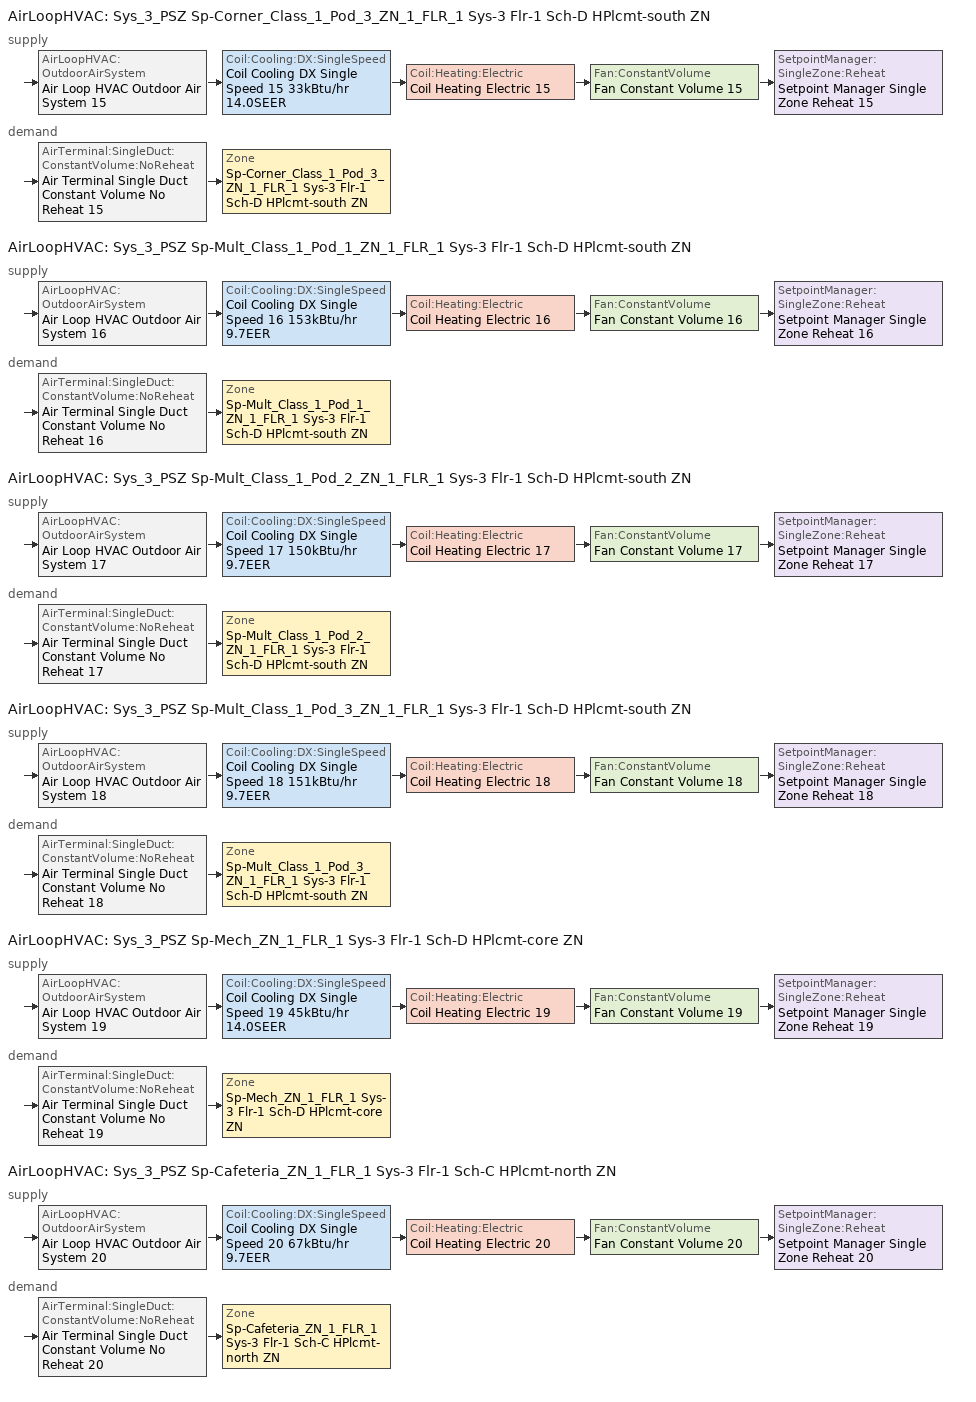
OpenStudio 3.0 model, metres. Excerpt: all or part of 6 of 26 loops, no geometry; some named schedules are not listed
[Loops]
AirLoopHVAC 'Sys_3_PSZ Sp-Corner_Class_1_Pod_3_ZN_1_FLR_1 Sys-3 Flr-1 Sch-D HPlcmt-south ZN'
 supply: AirLoopHVAC:OutdoorAirSystem 'Air Loop HVAC Outdoor Air System 15' > Coil:Cooling:DX:SingleSpeed 'Coil Cooling DX Single Speed 15 33kBtu/hr 14.0SEER' > Coil:Heating:Electric 'Coil Heating Electric 15' > Fan:ConstantVolume 'Fan Constant Volume 15' > SetpointManager:SingleZone:Reheat 'Setpoint Manager Single Zone Reheat 15'
 demand: AirTerminal:SingleDuct:ConstantVolume:NoReheat 'Air Terminal Single Duct Constant Volume No Reheat 15' > Zone 'Sp-Corner_Class_1_Pod_3_ZN_1_FLR_1 Sys-3 Flr-1 Sch-D HPlcmt-south ZN'
AirLoopHVAC 'Sys_3_PSZ Sp-Mult_Class_1_Pod_1_ZN_1_FLR_1 Sys-3 Flr-1 Sch-D HPlcmt-south ZN'
 supply: AirLoopHVAC:OutdoorAirSystem 'Air Loop HVAC Outdoor Air System 16' > Coil:Cooling:DX:SingleSpeed 'Coil Cooling DX Single Speed 16 153kBtu/hr 9.7EER' > Coil:Heating:Electric 'Coil Heating Electric 16' > Fan:ConstantVolume 'Fan Constant Volume 16' > SetpointManager:SingleZone:Reheat 'Setpoint Manager Single Zone Reheat 16'
 demand: AirTerminal:SingleDuct:ConstantVolume:NoReheat 'Air Terminal Single Duct Constant Volume No Reheat 16' > Zone 'Sp-Mult_Class_1_Pod_1_ZN_1_FLR_1 Sys-3 Flr-1 Sch-D HPlcmt-south ZN'
AirLoopHVAC 'Sys_3_PSZ Sp-Mult_Class_1_Pod_2_ZN_1_FLR_1 Sys-3 Flr-1 Sch-D HPlcmt-south ZN'
 supply: AirLoopHVAC:OutdoorAirSystem 'Air Loop HVAC Outdoor Air System 17' > Coil:Cooling:DX:SingleSpeed 'Coil Cooling DX Single Speed 17 150kBtu/hr 9.7EER' > Coil:Heating:Electric 'Coil Heating Electric 17' > Fan:ConstantVolume 'Fan Constant Volume 17' > SetpointManager:SingleZone:Reheat 'Setpoint Manager Single Zone Reheat 17'
 demand: AirTerminal:SingleDuct:ConstantVolume:NoReheat 'Air Terminal Single Duct Constant Volume No Reheat 17' > Zone 'Sp-Mult_Class_1_Pod_2_ZN_1_FLR_1 Sys-3 Flr-1 Sch-D HPlcmt-south ZN'
AirLoopHVAC 'Sys_3_PSZ Sp-Mult_Class_1_Pod_3_ZN_1_FLR_1 Sys-3 Flr-1 Sch-D HPlcmt-south ZN'
 supply: AirLoopHVAC:OutdoorAirSystem 'Air Loop HVAC Outdoor Air System 18' > Coil:Cooling:DX:SingleSpeed 'Coil Cooling DX Single Speed 18 151kBtu/hr 9.7EER' > Coil:Heating:Electric 'Coil Heating Electric 18' > Fan:ConstantVolume 'Fan Constant Volume 18' > SetpointManager:SingleZone:Reheat 'Setpoint Manager Single Zone Reheat 18'
 demand: AirTerminal:SingleDuct:ConstantVolume:NoReheat 'Air Terminal Single Duct Constant Volume No Reheat 18' > Zone 'Sp-Mult_Class_1_Pod_3_ZN_1_FLR_1 Sys-3 Flr-1 Sch-D HPlcmt-south ZN'
AirLoopHVAC 'Sys_3_PSZ Sp-Mech_ZN_1_FLR_1 Sys-3 Flr-1 Sch-D HPlcmt-core ZN'
 supply: AirLoopHVAC:OutdoorAirSystem 'Air Loop HVAC Outdoor Air System 19' > Coil:Cooling:DX:SingleSpeed 'Coil Cooling DX Single Speed 19 45kBtu/hr 14.0SEER' > Coil:Heating:Electric 'Coil Heating Electric 19' > Fan:ConstantVolume 'Fan Constant Volume 19' > SetpointManager:SingleZone:Reheat 'Setpoint Manager Single Zone Reheat 19'
 demand: AirTerminal:SingleDuct:ConstantVolume:NoReheat 'Air Terminal Single Duct Constant Volume No Reheat 19' > Zone 'Sp-Mech_ZN_1_FLR_1 Sys-3 Flr-1 Sch-D HPlcmt-core ZN'
AirLoopHVAC 'Sys_3_PSZ Sp-Cafeteria_ZN_1_FLR_1 Sys-3 Flr-1 Sch-C HPlcmt-north ZN'
 supply: AirLoopHVAC:OutdoorAirSystem 'Air Loop HVAC Outdoor Air System 20' > Coil:Cooling:DX:SingleSpeed 'Coil Cooling DX Single Speed 20 67kBtu/hr 9.7EER' > Coil:Heating:Electric 'Coil Heating Electric 20' > Fan:ConstantVolume 'Fan Constant Volume 20' > SetpointManager:SingleZone:Reheat 'Setpoint Manager Single Zone Reheat 20'
 demand: AirTerminal:SingleDuct:ConstantVolume:NoReheat 'Air Terminal Single Duct Constant Volume No Reheat 20' > Zone 'Sp-Cafeteria_ZN_1_FLR_1 Sys-3 Flr-1 Sch-C HPlcmt-north ZN'
[Sizing:Zone] Zone Cooling Design Supply Air Temperature Input Method=SupplyAirTemperature; Zone Cooling Design Supply Air Temperature {C}=13; Zone Cooling Design Supply Air Temperature Difference {deltaC}=11.11; Zone Heating Design Supply Air Temperature Input Method=SupplyAirTemperature; Zone Heating Design Supply Air Temperature {C}=43; Zone Heating Design Supply Air Temperature Difference {deltaC}=11.11; Zone Cooling Design Supply Air Humidity Ratio {kg-H2O/kg-air}=0.0085; Zone Heating Design Supply Air Humidity Ratio {kg-H2O/kg-air}=0.008; Zone Heating Sizing Factor=1.3; Zone Cooling Sizing Factor=1.1; Cooling Design Air Flow Method=DesignDay; Heating Design Air Flow Method=DesignDay; Account for Dedicated Outdoor Air System=No; Dedicated Outdoor Air System Control Strategy=NeutralSupplyAir; Dedicated Outdoor Air Low Setpoint Temperature for Design {C}=autosize; Dedicated Outdoor Air High Setpoint Temperature for Design {C}=autosize
Sp-Corner_Class_1_Pod_3_ZN_1_FLR_1 Sys-3 Flr-1 Sch-D HPlcmt-south ZN; Sp-Mult_Class_1_Pod_1_ZN_1_FLR_1 Sys-3 Flr-1 Sch-D HPlcmt-south ZN; Sp-Mult_Class_1_Pod_2_ZN_1_FLR_1 Sys-3 Flr-1 Sch-D HPlcmt-south ZN; Sp-Mult_Class_1_Pod_3_ZN_1_FLR_1 Sys-3 Flr-1 Sch-D HPlcmt-south ZN; Sp-Mech_ZN_1_FLR_1 Sys-3 Flr-1 Sch-D HPlcmt-core ZN; Sp-Cafeteria_ZN_1_FLR_1 Sys-3 Flr-1 Sch-C HPlcmt-north ZN
[Zone equipment]
Sp-Corner_Class_1_Pod_3_ZN_1_FLR_1 Sys-3 Flr-1 Sch-D HPlcmt-south ZN: Air Terminal Single Duct Constant Volume No Reheat 15, Zone HVAC Baseboard Convective Electric 15
Sp-Mult_Class_1_Pod_1_ZN_1_FLR_1 Sys-3 Flr-1 Sch-D HPlcmt-south ZN: Air Terminal Single Duct Constant Volume No Reheat 16, Zone HVAC Baseboard Convective Electric 16
Sp-Mult_Class_1_Pod_2_ZN_1_FLR_1 Sys-3 Flr-1 Sch-D HPlcmt-south ZN: Air Terminal Single Duct Constant Volume No Reheat 17, Zone HVAC Baseboard Convective Electric 17
Sp-Mult_Class_1_Pod_3_ZN_1_FLR_1 Sys-3 Flr-1 Sch-D HPlcmt-south ZN: Air Terminal Single Duct Constant Volume No Reheat 18, Zone HVAC Baseboard Convective Electric 18
Sp-Mech_ZN_1_FLR_1 Sys-3 Flr-1 Sch-D HPlcmt-core ZN: Air Terminal Single Duct Constant Volume No Reheat 19, Zone HVAC Baseboard Convective Electric 19
Sp-Cafeteria_ZN_1_FLR_1 Sys-3 Flr-1 Sch-C HPlcmt-north ZN: Air Terminal Single Duct Constant Volume No Reheat 20, Zone HVAC Baseboard Convective Electric 20
[AirLoopHVAC] Design Supply Air Flow Rate {m3/s}=AutoSize
Name | Availability Schedule
Sys_3_PSZ Sp-Corner_Class_1_Pod_3_ZN_1_FLR_1 Sys-3 Flr-1 Sch-D HPlcmt-south ZN | Sys_3_PSZ Sp-Corner_Class_1_Pod_3_ZN_1_FLR_1 Sys-3 Flr-1 Sch-D HPlcmt-south ZN Occ Sch
Sys_3_PSZ Sp-Mult_Class_1_Pod_1_ZN_1_FLR_1 Sys-3 Flr-1 Sch-D HPlcmt-south ZN | Sys_3_PSZ Sp-Mult_Class_1_Pod_1_ZN_1_FLR_1 Sys-3 Flr-1 Sch-D HPlcmt-south ZN Occ Sch
Sys_3_PSZ Sp-Mult_Class_1_Pod_2_ZN_1_FLR_1 Sys-3 Flr-1 Sch-D HPlcmt-south ZN | Sys_3_PSZ Sp-Mult_Class_1_Pod_2_ZN_1_FLR_1 Sys-3 Flr-1 Sch-D HPlcmt-south ZN Occ Sch
Sys_3_PSZ Sp-Mult_Class_1_Pod_3_ZN_1_FLR_1 Sys-3 Flr-1 Sch-D HPlcmt-south ZN | Sys_3_PSZ Sp-Mult_Class_1_Pod_3_ZN_1_FLR_1 Sys-3 Flr-1 Sch-D HPlcmt-south ZN Occ Sch
Sys_3_PSZ Sp-Mech_ZN_1_FLR_1 Sys-3 Flr-1 Sch-D HPlcmt-core ZN | Sys_3_PSZ Sp-Mech_ZN_1_FLR_1 Sys-3 Flr-1 Sch-D HPlcmt-core ZN Occ Sch
Sys_3_PSZ Sp-Cafeteria_ZN_1_FLR_1 Sys-3 Flr-1 Sch-C HPlcmt-north ZN | Sys_3_PSZ Sp-Cafeteria_ZN_1_FLR_1 Sys-3 Flr-1 Sch-C HPlcmt-north ZN Occ Sch
[Sizing:System] Type of Load to Size On=Sensible; Design Outdoor Air Flow Rate {m3/s}=Autosize; Central Heating Maximum System Air Flow Ratio=1; Preheat Design Temperature {C}=7; Preheat Design Humidity Ratio {kg-H2O/kg-Air}=0.008; Precool Design Temperature {C}=13; Precool Design Humidity Ratio {kg-H2O/kg-Air}=0.008; Central Cooling Design Supply Air Temperature {C}=13; Central Heating Design Supply Air Temperature {C}=43; Sizing Option=NonCoincident; 100% Outdoor Air in Cooling=No; 100% Outdoor Air in Heating=No; Central Cooling Design Supply Air Humidity Ratio {kg-H2O/kg-Air}=0.0085; Central Heating Design Supply Air Humidity Ratio {kg-H2O/kg-Air}=0.008; Cooling Design Air Flow Method=DesignDay; Cooling Design Air Flow Rate {m3/s}=0; Heating Design Air Flow Method=DesignDay; Heating Design Air Flow Rate {m3/s}=0; System Outdoor Air Method=ZoneSum; Zone Maximum Outdoor Air Fraction=1; Cooling Supply Air Flow Rate Per Floor Area {m3/s-m2}=0.00996765; Cooling Fraction of Autosized Cooling Supply Air Flow Rate=1; Cooling Supply Air Flow Rate Per Unit Cooling Capacity {m3/s-W}=3.94755e-05; Heating Supply Air Flow Rate Per Floor Area {m3/s-m2}=0.00996765; Heating Fraction of Autosized Heating Supply Air Flow Rate=1; Heating Fraction of Autosized Cooling Supply Air Flow Rate=1; Heating Supply Air Flow Rate Per Unit Heating Capacity {m3/s-W}=3.15882e-05; Cooling Design Capacity Method=CoolingDesignCapacity; Cooling Design Capacity {W}=autosize; Cooling Design Capacity Per Floor Area {W/m2}=234.7; Fraction of Autosized Cooling Design Capacity=1; Heating Design Capacity Method=HeatingDesignCapacity; Heating Design Capacity {W}=autosize; Heating Design Capacity Per Floor Area {W/m2}=157; Fraction of Autosized Heating Design Capacity=1; Central Cooling Capacity Control Method=OnOff
Sys_3_PSZ Sp-Corner_Class_1_Pod_3_ZN_1_FLR_1 Sys-3 Flr-1 Sch-D HPlcmt-south ZN; Sys_3_PSZ Sp-Mult_Class_1_Pod_1_ZN_1_FLR_1 Sys-3 Flr-1 Sch-D HPlcmt-south ZN; Sys_3_PSZ Sp-Mult_Class_1_Pod_2_ZN_1_FLR_1 Sys-3 Flr-1 Sch-D HPlcmt-south ZN; Sys_3_PSZ Sp-Mult_Class_1_Pod_3_ZN_1_FLR_1 Sys-3 Flr-1 Sch-D HPlcmt-south ZN; Sys_3_PSZ Sp-Mech_ZN_1_FLR_1 Sys-3 Flr-1 Sch-D HPlcmt-core ZN; Sys_3_PSZ Sp-Cafeteria_ZN_1_FLR_1 Sys-3 Flr-1 Sch-C HPlcmt-north ZN
[Fan:ConstantVolume] Availability Schedule=Always On Discrete; Fan Total Efficiency=0.39975; Pressure Rise {Pa}=640; Maximum Flow Rate {m3/s}=AutoSize; Motor Efficiency=0.615
Fan Constant Volume 15; Fan Constant Volume 16; Fan Constant Volume 17; Fan Constant Volume 18; Fan Constant Volume 19; Fan Constant Volume 20
[Coil:Heating:Electric] Availability Schedule=Always On Discrete
Coil Heating Electric 15; Coil Heating Electric 16; Coil Heating Electric 17; Coil Heating Electric 18; Coil Heating Electric 19; Coil Heating Electric 20
[Coil:Cooling:DX:SingleSpeed] Availability Schedule=Always On Discrete; Rated Total Cooling Capacity {W}=autosize; Rated Sensible Heat Ratio=autosize; Rated Air Flow Rate {m3/s}=autosize; Rated Evaporator Fan Power Per Volume Flow Rate {W/(m3/s)}=773.3; Total Cooling Capacity Function of Temperature Curve=DXCOOL-NECB2011-REF-CAPFT; Total Cooling Capacity Function of Flow Fraction Curve=DXCOOL-NECB2011-REF-CAPFFLOW; Energy Input Ratio Function of Temperature Curve=DXCOOL-NECB2011-REF-COOLEIRFT; Energy Input Ratio Function of Flow Fraction Curve=DXCOOL-NECB2011-REF-COOLEIRFFLOW; Part Load Fraction Correlation Curve=DXCOOL-NECB2011-REF-COOLPLFFPLR; Condenser Type=AirCooled; Evaporative Condenser Effectiveness=0; Evaporative Condenser Air Flow Rate {m3/s}=Autosize; Evaporative Condenser Pump Rated Power Consumption {W}=Autosize; Crankcase Heater Capacity {W}=0; Maximum Outdoor Dry-Bulb Temperature for Crankcase Heater Operation {C}=0; Basin Heater Capacity {W/K}=0; Basin Heater Setpoint Temperature {C}=10
Name | Rated COP {W/W}
Coil Cooling DX Single Speed 15 33kBtu/hr 14.0SEER; Coil Cooling DX Single Speed 19 45kBtu/hr 14.0SEER | 4.11713
Coil Cooling DX Single Speed 16 153kBtu/hr 9.7EER; Coil Cooling DX Single Speed 17 150kBtu/hr 9.7EER; Coil Cooling DX Single Speed 18 151kBtu/hr 9.7EER; Coil Cooling DX Single Speed 20 67kBtu/hr 9.7EER | 3.36599
[Controller:OutdoorAir] Minimum Outdoor Air Flow Rate {m3/s}=autosize; Maximum Outdoor Air Flow Rate {m3/s}=Autosize; Economizer Control Action Type=ModulateFlow; Lockout Type=NoLockout; Minimum Limit Type=FixedMinimum; High Humidity Control=No; Heat Recovery Bypass Control Type=BypassWhenWithinEconomizerLimits
Name | Economizer Control Type | Economizer Maximum Limit Dry-Bulb Temperature {C} | Economizer Maximum Limit Enthalpy {J/kg} | Economizer Minimum Limit Dry-Bulb Temperature {C} | Minimum Outdoor Air Schedule | Controller Mechanical Ventilation
Controller Outdoor Air 15 | NoEconomizer | 28 | 64000 | -100 | Sys_3_PSZ Sp-Corner_Class_1_Pod_3_ZN_1_FLR_1 Sys-3 Flr-1 Sch-D HPlcmt-south ZN Occ Sch | Controller Mechanical Ventilation 15
Controller Outdoor Air 16 | DifferentialEnthalpy |  |  |  | Sys_3_PSZ Sp-Mult_Class_1_Pod_1_ZN_1_FLR_1 Sys-3 Flr-1 Sch-D HPlcmt-south ZN Occ Sch | Controller Mechanical Ventilation 16
Controller Outdoor Air 17 | DifferentialEnthalpy |  |  |  | Sys_3_PSZ Sp-Mult_Class_1_Pod_2_ZN_1_FLR_1 Sys-3 Flr-1 Sch-D HPlcmt-south ZN Occ Sch | Controller Mechanical Ventilation 17
Controller Outdoor Air 18 | DifferentialEnthalpy |  |  |  | Sys_3_PSZ Sp-Mult_Class_1_Pod_3_ZN_1_FLR_1 Sys-3 Flr-1 Sch-D HPlcmt-south ZN Occ Sch | Controller Mechanical Ventilation 18
Controller Outdoor Air 19 | NoEconomizer | 28 | 64000 | -100 | Sys_3_PSZ Sp-Mech_ZN_1_FLR_1 Sys-3 Flr-1 Sch-D HPlcmt-core ZN Occ Sch | Controller Mechanical Ventilation 19
Controller Outdoor Air 20 | NoEconomizer | 28 | 64000 | -100 | Sys_3_PSZ Sp-Cafeteria_ZN_1_FLR_1 Sys-3 Flr-1 Sch-C HPlcmt-north ZN Occ Sch | Controller Mechanical Ventilation 20
[Controller:MechanicalVentilation] Availability Schedule=Always On Discrete; System Outdoor Air Method=ZoneSum
Controller Mechanical Ventilation 15; Controller Mechanical Ventilation 16; Controller Mechanical Ventilation 17; Controller Mechanical Ventilation 18; Controller Mechanical Ventilation 19; Controller Mechanical Ventilation 20
[AirLoopHVAC:OutdoorAirSystem]
Name | Controller
Air Loop HVAC Outdoor Air System 15 | Controller Outdoor Air 15
Air Loop HVAC Outdoor Air System 16 | Controller Outdoor Air 16
Air Loop HVAC Outdoor Air System 17 | Controller Outdoor Air 17
Air Loop HVAC Outdoor Air System 18 | Controller Outdoor Air 18
Air Loop HVAC Outdoor Air System 19 | Controller Outdoor Air 19
Air Loop HVAC Outdoor Air System 20 | Controller Outdoor Air 20
[SetpointManager:SingleZone:Reheat] Minimum Supply Air Temperature {C}=13; Maximum Supply Air Temperature {C}=43
Name | Control Zone
Setpoint Manager Single Zone Reheat 15 | Sp-Corner_Class_1_Pod_3_ZN_1_FLR_1 Sys-3 Flr-1 Sch-D HPlcmt-south ZN
Setpoint Manager Single Zone Reheat 16 | Sp-Mult_Class_1_Pod_1_ZN_1_FLR_1 Sys-3 Flr-1 Sch-D HPlcmt-south ZN
Setpoint Manager Single Zone Reheat 17 | Sp-Mult_Class_1_Pod_2_ZN_1_FLR_1 Sys-3 Flr-1 Sch-D HPlcmt-south ZN
Setpoint Manager Single Zone Reheat 18 | Sp-Mult_Class_1_Pod_3_ZN_1_FLR_1 Sys-3 Flr-1 Sch-D HPlcmt-south ZN
Setpoint Manager Single Zone Reheat 19 | Sp-Mech_ZN_1_FLR_1 Sys-3 Flr-1 Sch-D HPlcmt-core ZN
Setpoint Manager Single Zone Reheat 20 | Sp-Cafeteria_ZN_1_FLR_1 Sys-3 Flr-1 Sch-C HPlcmt-north ZN
[AirTerminal:SingleDuct:ConstantVolume:NoReheat] Availability Schedule=Always On Discrete; Maximum Air Flow Rate {m3/s}=AutoSize
Air Terminal Single Duct Constant Volume No Reheat 15; Air Terminal Single Duct Constant Volume No Reheat 16; Air Terminal Single Duct Constant Volume No Reheat 17; Air Terminal Single Duct Constant Volume No Reheat 18; Air Terminal Single Duct Constant Volume No Reheat 19; Air Terminal Single Duct Constant Volume No Reheat 20
[ZoneHVAC:Baseboard:Convective:Electric] Availability Schedule=Always On Discrete; Nominal Capacity {W}=autosize; Efficiency=1
Zone HVAC Baseboard Convective Electric 15; Zone HVAC Baseboard Convective Electric 16; Zone HVAC Baseboard Convective Electric 17; Zone HVAC Baseboard Convective Electric 18; Zone HVAC Baseboard Convective Electric 19; Zone HVAC Baseboard Convective Electric 20
[Schedule:Constant]
Always On Discrete: Value=1
[Schedule:Ruleset]
Name | Default Day Schedule | Summer Design Day Schedule | Winter Design Day Schedule
Sys_3_PSZ Sp-Cafeteria_ZN_1_FLR_1 Sys-3 Flr-1 Sch-C HPlcmt-north ZN Occ Sch | Sys_3_PSZ Sp-Cafeteria_ZN_1_FLR_1 Sys-3 Flr-1 Sch-C HPlcmt-north ZN Occ Sch Default | Sys_3_PSZ Sp-Cafeteria_ZN_1_FLR_1 Sys-3 Flr-1 Sch-C HPlcmt-north ZN Occ Sch Summer Design Day | Sys_3_PSZ Sp-Cafeteria_ZN_1_FLR_1 Sys-3 Flr-1 Sch-C HPlcmt-north ZN Occ Sch Winter Design Day
Sys_3_PSZ Sp-Corner_Class_1_Pod_3_ZN_1_FLR_1 Sys-3 Flr-1 Sch-D HPlcmt-south ZN Occ Sch | Sys_3_PSZ Sp-Corner_Class_1_Pod_3_ZN_1_FLR_1 Sys-3 Flr-1 Sch-D HPlcmt-south ZN Occ Sch Default | Sys_3_PSZ Sp-Corner_Class_1_Pod_3_ZN_1_FLR_1 Sys-3 Flr-1 Sch-D HPlcmt-south ZN Occ Sch Summer Design Day | Sys_3_PSZ Sp-Corner_Class_1_Pod_3_ZN_1_FLR_1 Sys-3 Flr-1 Sch-D HPlcmt-south ZN Occ Sch Winter Design Day
Sys_3_PSZ Sp-Mech_ZN_1_FLR_1 Sys-3 Flr-1 Sch-D HPlcmt-core ZN Occ Sch | Sys_3_PSZ Sp-Mech_ZN_1_FLR_1 Sys-3 Flr-1 Sch-D HPlcmt-core ZN Occ Sch Default | Sys_3_PSZ Sp-Mech_ZN_1_FLR_1 Sys-3 Flr-1 Sch-D HPlcmt-core ZN Occ Sch Summer Design Day | Sys_3_PSZ Sp-Mech_ZN_1_FLR_1 Sys-3 Flr-1 Sch-D HPlcmt-core ZN Occ Sch Winter Design Day
Sys_3_PSZ Sp-Mult_Class_1_Pod_1_ZN_1_FLR_1 Sys-3 Flr-1 Sch-D HPlcmt-south ZN Occ Sch | Sys_3_PSZ Sp-Mult_Class_1_Pod_1_ZN_1_FLR_1 Sys-3 Flr-1 Sch-D HPlcmt-south ZN Occ Sch Default | Sys_3_PSZ Sp-Mult_Class_1_Pod_1_ZN_1_FLR_1 Sys-3 Flr-1 Sch-D HPlcmt-south ZN Occ Sch Summer Design Day | Sys_3_PSZ Sp-Mult_Class_1_Pod_1_ZN_1_FLR_1 Sys-3 Flr-1 Sch-D HPlcmt-south ZN Occ Sch Winter Design Day
Sys_3_PSZ Sp-Mult_Class_1_Pod_2_ZN_1_FLR_1 Sys-3 Flr-1 Sch-D HPlcmt-south ZN Occ Sch | Sys_3_PSZ Sp-Mult_Class_1_Pod_2_ZN_1_FLR_1 Sys-3 Flr-1 Sch-D HPlcmt-south ZN Occ Sch Default | Sys_3_PSZ Sp-Mult_Class_1_Pod_2_ZN_1_FLR_1 Sys-3 Flr-1 Sch-D HPlcmt-south ZN Occ Sch Summer Design Day | Sys_3_PSZ Sp-Mult_Class_1_Pod_2_ZN_1_FLR_1 Sys-3 Flr-1 Sch-D HPlcmt-south ZN Occ Sch Winter Design Day
Sys_3_PSZ Sp-Mult_Class_1_Pod_3_ZN_1_FLR_1 Sys-3 Flr-1 Sch-D HPlcmt-south ZN Occ Sch | Sys_3_PSZ Sp-Mult_Class_1_Pod_3_ZN_1_FLR_1 Sys-3 Flr-1 Sch-D HPlcmt-south ZN Occ Sch Default | Sys_3_PSZ Sp-Mult_Class_1_Pod_3_ZN_1_FLR_1 Sys-3 Flr-1 Sch-D HPlcmt-south ZN Occ Sch Summer Design Day | Sys_3_PSZ Sp-Mult_Class_1_Pod_3_ZN_1_FLR_1 Sys-3 Flr-1 Sch-D HPlcmt-south ZN Occ Sch Winter Design Day
[Schedule:Day]
Sys_3_PSZ Sp-Corner_Class_1_Pod_3_ZN_1_FLR_1 Sys-3 Flr-1 Sch-D HPlcmt-south ZN Occ Sch Default; Sys_3_PSZ Sp-Mult_Class_1_Pod_1_ZN_1_FLR_1 Sys-3 Flr-1 Sch-D HPlcmt-south ZN Occ Sch Default; Sys_3_PSZ Sp-Mult_Class_1_Pod_2_ZN_1_FLR_1 Sys-3 Flr-1 Sch-D HPlcmt-south ZN Occ Sch Default: 9, 0, 0, 18, 0, 1, 19, 0, 0, 22, 0, 1, 24, 0, 0
Sys_3_PSZ Sp-Corner_Class_1_Pod_3_ZN_1_FLR_1 Sys-3 Flr-1 Sch-D HPlcmt-south ZN Occ Sch Winter Design Day; Sys_3_PSZ Sp-Corner_Class_1_Pod_3_ZN_1_FLR_1 Sys-3 Flr-1 Sch-D HPlcmt-south ZN Occ Sch Summer Design Day; Sys_3_PSZ Sp-Mult_Class_1_Pod_1_ZN_1_FLR_1 Sys-3 Flr-1 Sch-D HPlcmt-south ZN Occ Sch Winter Design Day; Sys_3_PSZ Sp-Mult_Class_1_Pod_1_ZN_1_FLR_1 Sys-3 Flr-1 Sch-D HPlcmt-south ZN Occ Sch Summer Design Day; Sys_3_PSZ Sp-Mult_Class_1_Pod_2_ZN_1_FLR_1 Sys-3 Flr-1 Sch-D HPlcmt-south ZN Occ Sch Winter Design Day; Sys_3_PSZ Sp-Mult_Class_1_Pod_2_ZN_1_FLR_1 Sys-3 Flr-1 Sch-D HPlcmt-south ZN Occ Sch Summer Design Day: 24, 0, 1
[Schedule:Rule] Rule Order=0; Apply Sunday=Yes; Apply Saturday=Yes; Date Specification Type=DateRange; Start Month=1; Start Day=1; End Month=12; End Day=31
Name | Schedule Ruleset | Day Schedule
Sys_3_PSZ Sp-Corner_Class_1_Pod_3_ZN_1_FLR_1 Sys-3 Flr-1 Sch-D HPlcmt-south ZN Occ Sch Sunday Rule | Sys_3_PSZ Sp-Corner_Class_1_Pod_3_ZN_1_FLR_1 Sys-3 Flr-1 Sch-D HPlcmt-south ZN Occ Sch | Sys_3_PSZ Sp-Corner_Class_1_Pod_3_ZN_1_FLR_1 Sys-3 Flr-1 Sch-D HPlcmt-south ZN Occ Sch Sunday
Sys_3_PSZ Sp-Mult_Class_1_Pod_1_ZN_1_FLR_1 Sys-3 Flr-1 Sch-D HPlcmt-south ZN Occ Sch Sunday Rule | Sys_3_PSZ Sp-Mult_Class_1_Pod_1_ZN_1_FLR_1 Sys-3 Flr-1 Sch-D HPlcmt-south ZN Occ Sch | Sys_3_PSZ Sp-Mult_Class_1_Pod_1_ZN_1_FLR_1 Sys-3 Flr-1 Sch-D HPlcmt-south ZN Occ Sch Sunday
[Curve:Biquadratic] Minimum Value of x=13; Maximum Value of x=24; Minimum Value of y=24; Maximum Value of y=46
Name | Coefficient1 Constant | Coefficient2 x | Coefficient3 x**2 | Coefficient4 y | Coefficient5 y**2 | Coefficient6 x*y
DXCOOL-NECB2011-REF-CAPFT | 0.867905 | 0.0142459 | 0.00055436 | -0.0075575 | 3.3e-05 | -0.0001918
DXCOOL-NECB2011-REF-COOLEIRFT | 0.116936 | 0.0284933 | -0.0004112 | 0.0214108 | 0.00016103 | -0.0006791
[Curve:Quadratic] Coefficient1 Constant=1; Coefficient2 x=0; Coefficient3 x**2=0; Minimum Value of x=0; Maximum Value of x=1
DXCOOL-NECB2011-REF-CAPFFLOW; DXCOOL-NECB2011-REF-COOLEIRFFLOW
[Curve:Cubic]
DXCOOL-NECB2011-REF-COOLPLFFPLR: Coefficient1 Constant=0.0277; Coefficient2 x=4.9151; Coefficient3 x**2=-8.184; Coefficient4 x**3=4.2702; Minimum Value of x=0.7; Maximum Value of x=1
